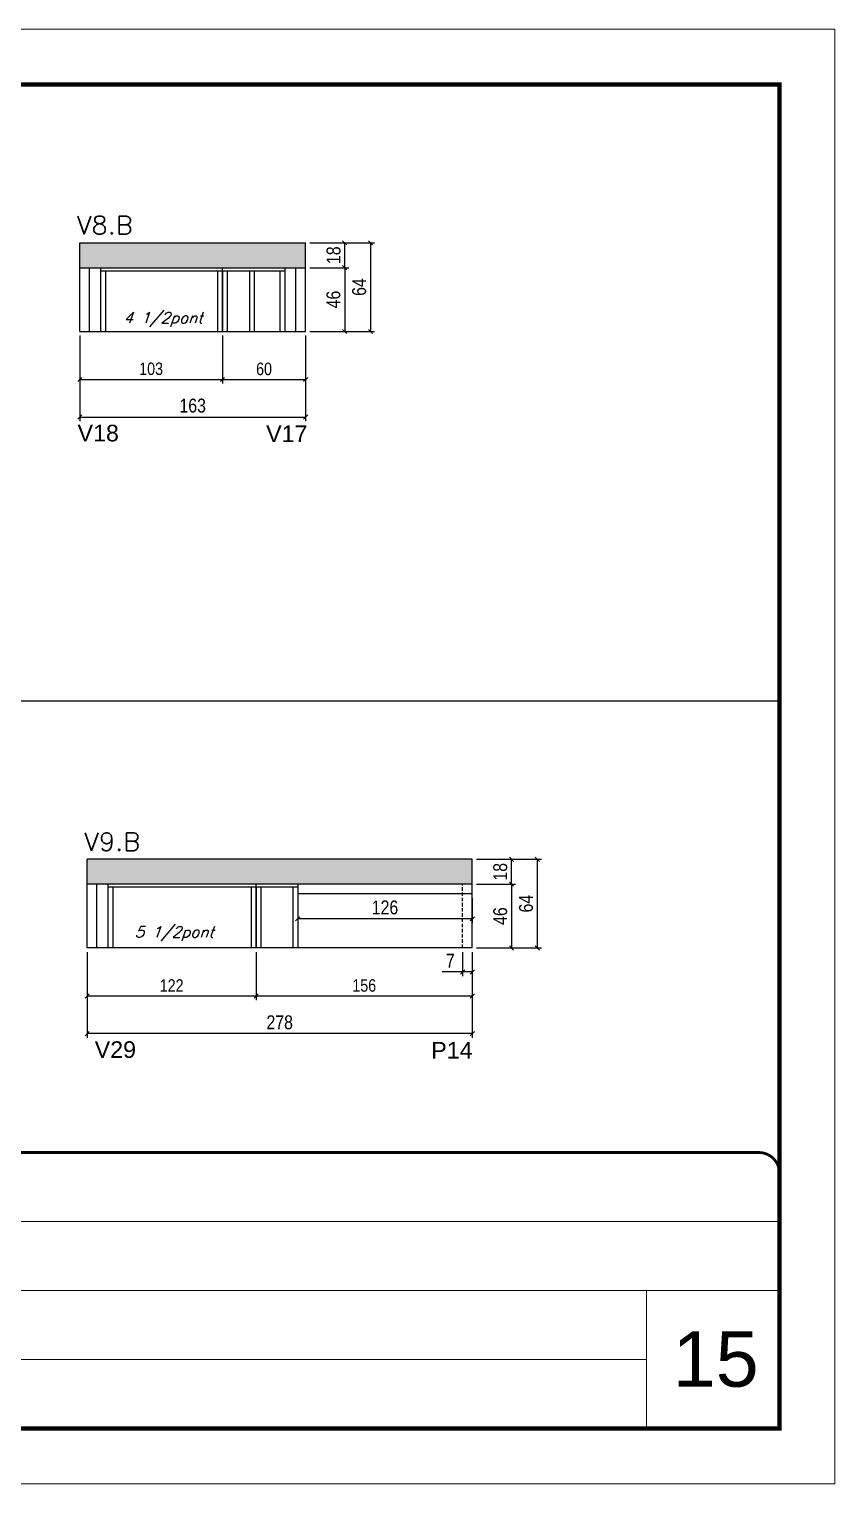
# Model space of a CAD drawing. Extents: x -10448 to -1189, y -11772 to 17235.
# Drawn here: x -6361 to -5780, y 12349 to 13399 of the extents above; entities that cross this region are included whole.
import ezdxf

# ---------------------------------------------------------------- set-up
doc = ezdxf.new("R2010")
doc.units = 0
for name, pattern in [('CONTINUO', [0]), ('DASHED', [0.75, 0.5, -0.25]), ('HIDDEN', [0.375, 0.25, -0.125])]:
    doc.linetypes.add(name, pattern=pattern)
for name, color, linetype in [('5', 5, 'Continuous'), ('COTA', 241, 'Continuous'), ('Painéis', 200, 'Continuous'), ('SARR_2.2x7', 40, 'Continuous'), ('SARR_3.5x7', 81, 'Continuous'), ('texto', 7, 'Continuous')]:
    doc.layers.add(name, color=color, linetype=linetype)
for name, color, linetype, lineweight in [('CARIMBO', 255, 'Continuous', 9), ('Folhas', 255, 'Continuous', 9), ('SARRAFO DE PRESSAO', 251, 'DASHED', 9), ('Texto Seção', 7, 'Continuous', 15)]:
    doc.layers.add(name, color=color, linetype=linetype, lineweight=lineweight)
doc.styles.add('ARIAL', font='arial.ttf')
doc.styles.add('COTA TECNICA', font='techl___.ttf', dxfattribs={"height": 10})
doc.styles.add('COTA TECNICA-50', font='techl___.ttf', dxfattribs={"height": 9})
doc.styles.add('REGUA-120', font='ROMANS.shx', dxfattribs={"height": 15})
doc.styles.add('Romans', font='romans.shx')
doc.styles.get("Standard").update_dxf_attribs({"font": 'arial.ttf'})
doc.dimstyles.new('COTA PAINEL-50', dxfattribs={"dimtxt": 9, "dimasz": 3, "dimexe": 3, "dimexo": 3, "dimgap": 3, "dimtad": 1, "dimdec": 1, "dimzin": 12, "dimdsep": 46, "dimtxsty": 'COTA TECNICA-50', "dimblk1": 'OBLIQUE', "dimblk2": 'OBLIQUE', "dimsah": 1, "dimcen": 0.9, "dimclrd": 4, "dimclre": 4, "dimclrt": 240, "dimadec": 1, "dimazin": 3, "dimtfac": 1, "dimtdec": 1, "dimtmove": 0, "dimatfit": 3, "dimfxl": 1, "dimtolj": 1, "dimtzin": 12, "dimarcsym": 0})
doc.dimstyles.new('PAINEL', dxfattribs={"dimtxt": 10, "dimasz": 3, "dimexe": 3, "dimexo": 3, "dimgap": 3, "dimtad": 1, "dimdec": 1, "dimzin": 12, "dimdsep": 46, "dimtxsty": 'COTA TECNICA', "dimblk1": 'OBLIQUE', "dimblk2": 'OBLIQUE', "dimsah": 1, "dimcen": 0.9, "dimclrd": 4, "dimclre": 4, "dimclrt": 240, "dimadec": 1, "dimazin": 3, "dimtfac": 1, "dimtdec": 1, "dimtmove": 0, "dimatfit": 3, "dimfxl": 1, "dimtolj": 1, "dimtzin": 12, "dimarcsym": 0})

# ---------------------------------------------------------------- blocks, each defined once
blk = doc.blocks.new('9999999999')
at = {"color": 30, "linetype": 'CONTINUO'}
for p, q in [((98564.6, 34379.6), (99584, 34379.6)), ((98564.6, 34329.8), (99488, 34329.8)), ((99584, 34329.8), (99488, 34329.8)), ((99488, 34329.8), (99488, 34230.2)), ((98564.6, 34280), (99488, 34280))]:
    blk.add_line(p, q, dxfattribs=at)
at = {"color": 30, "linetype": 'CONTINUO', "const_width": 2}
blk.add_lwpolyline([(99584, 34230.2), (99584, 34414.4, 0.414214), (99569, 34429.4), (98229, 34429.4, 0.414214), (98214, 34414.4), (98214, 34245.2, 0.414214), (98229, 34230.2), (99584, 34230.2)], format="xyb", dxfattribs=at)
at = {"layer": 'Folhas'}
blk.add_lwpolyline([(98139, 34190.2), (99624, 34190.2), (99624, 35240.2), (98139, 35240.2)], close=True, dxfattribs=at)
at = {"layer": 'Folhas', "color": 30, "const_width": 3}
blk.add_lwpolyline([(98214, 34230.2), (99584, 34230.2), (99584, 35200.2), (98214, 35200.2)], close=True, dxfattribs=at)
blk = doc.blocks.new('_Oblique')
at = {"color": 0, "linetype": 'ByBlock', "lineweight": -2}
blk.add_line((-0.5, -0.5), (0.5, 0.5), dxfattribs=at)
blk = doc.blocks.new('*D361')
at = {"layer": 'COTA', "color": 4, "linetype": 'ByBlock', "lineweight": -2, "transparency": 16777216}
for p, q in [((-6324.8, 13177.3), (-6324.8, 13115.5)), ((-6161.8, 13177.3), (-6161.8, 13115.5)), ((-6324.8, 13118.5), (-6161.8, 13118.5))]:
    blk.add_line(p, q, dxfattribs=at)
at = {"layer": 'Defpoints', "color": 0, "linetype": 'ByBlock', "transparency": 16777216}
for p in [(-6324.8, 13180.3), (-6161.8, 13180.3), (-6161.8, 13118.5)]:
    blk.add_point(p, dxfattribs=at)
at = {"layer": 'COTA', "color": 4, "linetype": 'ByBlock', "lineweight": -2, "transparency": 16777216, "xscale": 3, "yscale": 3, "zscale": 3, "rotation": 180}
blk.add_blockref('_Oblique', (-6324.8, 13118.5), dxfattribs=at)
at = {"layer": 'COTA', "color": 4, "linetype": 'ByBlock', "lineweight": -2, "transparency": 16777216, "xscale": 3, "yscale": 3, "zscale": 3}
blk.add_blockref('_Oblique', (-6161.8, 13118.5), dxfattribs=at)
at = {"layer": 'COTA', "color": 240, "linetype": 'ByBlock', "transparency": 16777216, "insert": (-6243.3, 13126.7), "char_height": 10, "attachment_point": 5, "style": 'COTA TECNICA'}
blk.add_mtext('\\A1;163', dxfattribs=at)
blk = doc.blocks.new('*D358')
at = {"layer": 'COTA', "color": 4, "linetype": 'ByBlock', "lineweight": -2, "transparency": 16777216}
for p, q in [((-6158.8, 13226.3), (-6130.6, 13226.3)), ((-6133.6, 13226.3), (-6133.6, 13180.3)), ((-6158.8, 13180.3), (-6130.6, 13180.3))]:
    blk.add_line(p, q, dxfattribs=at)
at = {"layer": 'Defpoints', "color": 0, "linetype": 'ByBlock', "transparency": 16777216}
for p in [(-6161.8, 13226.3), (-6161.8, 13180.3), (-6133.6, 13180.3)]:
    blk.add_point(p, dxfattribs=at)
at = {"layer": 'COTA', "color": 4, "linetype": 'ByBlock', "lineweight": -2, "transparency": 16777216, "xscale": 3, "yscale": 3, "zscale": 3}
for p, rotation in [((-6133.6, 13226.3), 90), ((-6133.6, 13180.3), 270)]:
    blk.add_blockref('_Oblique', p, dxfattribs=dict(at, rotation=rotation))
at = {"layer": 'COTA', "color": 240, "linetype": 'ByBlock', "transparency": 16777216, "insert": (-6141.7, 13203.3), "char_height": 10, "attachment_point": 5, "rotation": 90, "style": 'COTA TECNICA'}
blk.add_mtext('\\A1;46', dxfattribs=at)
blk = doc.blocks.new('*D359')
at = {"layer": 'COTA', "color": 4, "linetype": 'ByBlock', "lineweight": -2, "transparency": 16777216}
for p, q in [((-6158.8, 13244.3), (-6130.6, 13244.3)), ((-6133.6, 13226.3), (-6133.6, 13244.3)), ((-6158.8, 13226.3), (-6130.6, 13226.3))]:
    blk.add_line(p, q, dxfattribs=at)
at = {"layer": 'Defpoints', "color": 0, "linetype": 'ByBlock', "transparency": 16777216}
for p in [(-6161.8, 13244.3), (-6133.6, 13244.3), (-6161.8, 13226.3)]:
    blk.add_point(p, dxfattribs=at)
at = {"layer": 'COTA', "color": 4, "linetype": 'ByBlock', "lineweight": -2, "transparency": 16777216, "xscale": 3, "yscale": 3, "zscale": 3}
for p, rotation in [((-6133.6, 13244.3), 90), ((-6133.6, 13226.3), 270)]:
    blk.add_blockref('_Oblique', p, dxfattribs=dict(at, rotation=rotation))
at = {"layer": 'COTA', "color": 240, "linetype": 'ByBlock', "transparency": 16777216, "insert": (-6141.6, 13235.3), "char_height": 10, "attachment_point": 5, "rotation": 90, "style": 'COTA TECNICA'}
blk.add_mtext('\\A1;18', dxfattribs=at)
blk = doc.blocks.new('*D360')
at = {"layer": 'COTA', "color": 4, "linetype": 'ByBlock', "lineweight": -2, "transparency": 16777216}
for p, q in [((-6158.8, 13244.3), (-6112, 13244.3)), ((-6115, 13244.3), (-6115, 13180.3)), ((-6158.8, 13180.3), (-6112, 13180.3))]:
    blk.add_line(p, q, dxfattribs=at)
at = {"layer": 'Defpoints', "color": 0, "linetype": 'ByBlock', "transparency": 16777216}
for p in [(-6161.8, 13244.3), (-6161.8, 13180.3), (-6115, 13180.3)]:
    blk.add_point(p, dxfattribs=at)
at = {"layer": 'COTA', "color": 4, "linetype": 'ByBlock', "lineweight": -2, "transparency": 16777216, "xscale": 3, "yscale": 3, "zscale": 3}
for p, rotation in [((-6115, 13244.3), 90), ((-6115, 13180.3), 270)]:
    blk.add_blockref('_Oblique', p, dxfattribs=dict(at, rotation=rotation))
at = {"layer": 'COTA', "color": 240, "linetype": 'ByBlock', "transparency": 16777216, "insert": (-6123.1, 13212.3), "char_height": 10, "attachment_point": 5, "rotation": 90, "style": 'COTA TECNICA'}
blk.add_mtext('\\A1;64', dxfattribs=at)
blk = doc.blocks.new('*D362')
at = {"layer": 'COTA', "color": 4, "linetype": 'ByBlock', "lineweight": -2, "transparency": 16777216}
for p, q in [((-6324.8, 13177.3), (-6324.8, 13142.6)), ((-6221.8, 13177.3), (-6221.8, 13142.6)), ((-6324.8, 13145.6), (-6221.8, 13145.6))]:
    blk.add_line(p, q, dxfattribs=at)
at = {"layer": 'Defpoints', "color": 0, "linetype": 'ByBlock', "transparency": 16777216}
for p in [(-6324.8, 13180.3), (-6221.8, 13180.3), (-6221.8, 13145.6)]:
    blk.add_point(p, dxfattribs=at)
at = {"layer": 'COTA', "color": 4, "linetype": 'ByBlock', "lineweight": -2, "transparency": 16777216, "xscale": 3, "yscale": 3, "zscale": 3, "rotation": 180}
blk.add_blockref('_Oblique', (-6324.8, 13145.6), dxfattribs=at)
at = {"layer": 'COTA', "color": 4, "linetype": 'ByBlock', "lineweight": -2, "transparency": 16777216, "xscale": 3, "yscale": 3, "zscale": 3}
blk.add_blockref('_Oblique', (-6221.8, 13145.6), dxfattribs=at)
at = {"layer": 'COTA', "color": 240, "linetype": 'ByBlock', "transparency": 16777216, "insert": (-6273.3, 13153.3), "char_height": 9, "attachment_point": 5, "style": 'COTA TECNICA-50'}
blk.add_mtext('\\A1;103', dxfattribs=at)
blk = doc.blocks.new('*D363')
at = {"layer": 'COTA', "color": 4, "linetype": 'ByBlock', "lineweight": -2, "transparency": 16777216}
for p, q in [((-6221.8, 13177.3), (-6221.8, 13142.6)), ((-6161.8, 13177.3), (-6161.8, 13142.6)), ((-6221.8, 13145.6), (-6161.8, 13145.6))]:
    blk.add_line(p, q, dxfattribs=at)
at = {"layer": 'Defpoints', "color": 0, "linetype": 'ByBlock', "transparency": 16777216}
for p in [(-6221.8, 13180.3), (-6161.8, 13180.3), (-6161.8, 13145.6)]:
    blk.add_point(p, dxfattribs=at)
at = {"layer": 'COTA', "color": 4, "linetype": 'ByBlock', "lineweight": -2, "transparency": 16777216, "xscale": 3, "yscale": 3, "zscale": 3, "rotation": 180}
blk.add_blockref('_Oblique', (-6221.8, 13145.6), dxfattribs=at)
at = {"layer": 'COTA', "color": 4, "linetype": 'ByBlock', "lineweight": -2, "transparency": 16777216, "xscale": 3, "yscale": 3, "zscale": 3}
blk.add_blockref('_Oblique', (-6161.8, 13145.6), dxfattribs=at)
at = {"layer": 'COTA', "color": 240, "linetype": 'ByBlock', "transparency": 16777216, "insert": (-6191.8, 13153.2), "char_height": 9, "attachment_point": 5, "style": 'COTA TECNICA-50'}
blk.add_mtext('\\A1;60', dxfattribs=at)
blk = doc.blocks.new('*D384')
at = {"layer": 'COTA', "color": 4, "linetype": 'ByBlock', "lineweight": -2, "transparency": 16777216}
for p, q in [((-6319.5, 12732.3), (-6319.5, 12670.5)), ((-6041.5, 12732.3), (-6041.5, 12670.5)), ((-6041.5, 12673.5), (-6319.5, 12673.5))]:
    blk.add_line(p, q, dxfattribs=at)
at = {"layer": 'Defpoints', "color": 0, "linetype": 'ByBlock', "transparency": 16777216}
for p in [(-6319.5, 12735.3), (-6041.5, 12735.3), (-6319.5, 12673.5)]:
    blk.add_point(p, dxfattribs=at)
at = {"layer": 'COTA', "color": 4, "linetype": 'ByBlock', "lineweight": -2, "transparency": 16777216, "xscale": 3, "yscale": 3, "zscale": 3, "rotation": 180}
blk.add_blockref('_Oblique', (-6319.5, 12673.5), dxfattribs=at)
at = {"layer": 'COTA', "color": 4, "linetype": 'ByBlock', "lineweight": -2, "transparency": 16777216, "xscale": 3, "yscale": 3, "zscale": 3}
blk.add_blockref('_Oblique', (-6041.5, 12673.5), dxfattribs=at)
at = {"layer": 'COTA', "color": 240, "linetype": 'ByBlock', "transparency": 16777216, "insert": (-6180.5, 12681.6), "char_height": 10, "attachment_point": 5, "style": 'COTA TECNICA'}
blk.add_mtext('\\A1;278', dxfattribs=at)
blk = doc.blocks.new('*D379')
at = {"layer": 'COTA', "color": 4, "linetype": 'ByBlock', "lineweight": -2, "transparency": 16777216}
for p, q in [((-6038.5, 12781.3), (-6010.2, 12781.3)), ((-6013.2, 12781.3), (-6013.2, 12735.3)), ((-6038.5, 12735.3), (-6010.2, 12735.3))]:
    blk.add_line(p, q, dxfattribs=at)
at = {"layer": 'Defpoints', "color": 0, "linetype": 'ByBlock', "transparency": 16777216}
for p in [(-6041.5, 12781.3), (-6041.5, 12735.3), (-6013.2, 12735.3)]:
    blk.add_point(p, dxfattribs=at)
at = {"layer": 'COTA', "color": 4, "linetype": 'ByBlock', "lineweight": -2, "transparency": 16777216, "xscale": 3, "yscale": 3, "zscale": 3}
for p, rotation in [((-6013.2, 12781.3), 90), ((-6013.2, 12735.3), 270)]:
    blk.add_blockref('_Oblique', p, dxfattribs=dict(at, rotation=rotation))
at = {"layer": 'COTA', "color": 240, "linetype": 'ByBlock', "transparency": 16777216, "insert": (-6021.3, 12758.3), "char_height": 10, "attachment_point": 5, "rotation": 90, "style": 'COTA TECNICA'}
blk.add_mtext('\\A1;46', dxfattribs=at)
blk = doc.blocks.new('*D380')
at = {"layer": 'COTA', "color": 4, "linetype": 'ByBlock', "lineweight": -2, "transparency": 16777216}
for p, q in [((-6038.5, 12799.3), (-6010.2, 12799.3)), ((-6013.2, 12781.3), (-6013.2, 12799.3)), ((-6038.5, 12781.3), (-6010.2, 12781.3))]:
    blk.add_line(p, q, dxfattribs=at)
at = {"layer": 'Defpoints', "color": 0, "linetype": 'ByBlock', "transparency": 16777216}
for p in [(-6041.5, 12799.3), (-6013.2, 12799.3), (-6041.5, 12781.3)]:
    blk.add_point(p, dxfattribs=at)
at = {"layer": 'COTA', "color": 4, "linetype": 'ByBlock', "lineweight": -2, "transparency": 16777216, "xscale": 3, "yscale": 3, "zscale": 3}
for p, rotation in [((-6013.2, 12799.3), 90), ((-6013.2, 12781.3), 270)]:
    blk.add_blockref('_Oblique', p, dxfattribs=dict(at, rotation=rotation))
at = {"layer": 'COTA', "color": 240, "linetype": 'ByBlock', "transparency": 16777216, "insert": (-6021.3, 12790.3), "char_height": 10, "attachment_point": 5, "rotation": 90, "style": 'COTA TECNICA'}
blk.add_mtext('\\A1;18', dxfattribs=at)
blk = doc.blocks.new('*D381')
at = {"layer": 'COTA', "color": 4, "linetype": 'ByBlock', "lineweight": -2, "transparency": 16777216}
for p, q in [((-6038.5, 12799.3), (-5991.6, 12799.3)), ((-5994.6, 12799.3), (-5994.6, 12735.3)), ((-6038.5, 12735.3), (-5991.6, 12735.3))]:
    blk.add_line(p, q, dxfattribs=at)
at = {"layer": 'Defpoints', "color": 0, "linetype": 'ByBlock', "transparency": 16777216}
for p in [(-6041.5, 12799.3), (-6041.5, 12735.3), (-5994.6, 12735.3)]:
    blk.add_point(p, dxfattribs=at)
at = {"layer": 'COTA', "color": 4, "linetype": 'ByBlock', "lineweight": -2, "transparency": 16777216, "xscale": 3, "yscale": 3, "zscale": 3}
for p, rotation in [((-5994.6, 12799.3), 90), ((-5994.6, 12735.3), 270)]:
    blk.add_blockref('_Oblique', p, dxfattribs=dict(at, rotation=rotation))
at = {"layer": 'COTA', "color": 240, "linetype": 'ByBlock', "transparency": 16777216, "insert": (-6002.7, 12767.3), "char_height": 10, "attachment_point": 5, "rotation": 90, "style": 'COTA TECNICA'}
blk.add_mtext('\\A1;64', dxfattribs=at)
blk = doc.blocks.new('*D385')
at = {"layer": 'COTA', "color": 4, "linetype": 'ByBlock', "lineweight": -2, "transparency": 16777216}
for p, q in [((-6197.5, 12732.3), (-6197.5, 12697.6)), ((-6041.5, 12732.3), (-6041.5, 12697.6)), ((-6041.5, 12700.6), (-6197.5, 12700.6))]:
    blk.add_line(p, q, dxfattribs=at)
at = {"layer": 'Defpoints', "color": 0, "linetype": 'ByBlock', "transparency": 16777216}
for p in [(-6197.5, 12735.3), (-6041.5, 12735.3), (-6197.5, 12700.6)]:
    blk.add_point(p, dxfattribs=at)
at = {"layer": 'COTA', "color": 4, "linetype": 'ByBlock', "lineweight": -2, "transparency": 16777216, "xscale": 3, "yscale": 3, "zscale": 3, "rotation": 180}
blk.add_blockref('_Oblique', (-6197.5, 12700.6), dxfattribs=at)
at = {"layer": 'COTA', "color": 4, "linetype": 'ByBlock', "lineweight": -2, "transparency": 16777216, "xscale": 3, "yscale": 3, "zscale": 3}
blk.add_blockref('_Oblique', (-6041.5, 12700.6), dxfattribs=at)
at = {"layer": 'COTA', "color": 240, "linetype": 'ByBlock', "transparency": 16777216, "insert": (-6119.5, 12708.2), "char_height": 9, "attachment_point": 5, "style": 'COTA TECNICA-50'}
blk.add_mtext('\\A1;156', dxfattribs=at)
blk = doc.blocks.new('*D386')
at = {"layer": 'COTA', "color": 4, "linetype": 'ByBlock', "lineweight": -2, "transparency": 16777216}
for p, q in [((-6319.5, 12732.3), (-6319.5, 12697.6)), ((-6197.5, 12732.3), (-6197.5, 12697.6)), ((-6197.5, 12700.6), (-6319.5, 12700.6))]:
    blk.add_line(p, q, dxfattribs=at)
at = {"layer": 'Defpoints', "color": 0, "linetype": 'ByBlock', "transparency": 16777216}
for p in [(-6319.5, 12735.3), (-6197.5, 12735.3), (-6319.5, 12700.6)]:
    blk.add_point(p, dxfattribs=at)
at = {"layer": 'COTA', "color": 4, "linetype": 'ByBlock', "lineweight": -2, "transparency": 16777216, "xscale": 3, "yscale": 3, "zscale": 3, "rotation": 180}
blk.add_blockref('_Oblique', (-6319.5, 12700.6), dxfattribs=at)
at = {"layer": 'COTA', "color": 4, "linetype": 'ByBlock', "lineweight": -2, "transparency": 16777216, "xscale": 3, "yscale": 3, "zscale": 3}
blk.add_blockref('_Oblique', (-6197.5, 12700.6), dxfattribs=at)
at = {"layer": 'COTA', "color": 240, "linetype": 'ByBlock', "transparency": 16777216, "insert": (-6258.5, 12708.2), "char_height": 9, "attachment_point": 5, "style": 'COTA TECNICA-50'}
blk.add_mtext('\\A1;122', dxfattribs=at)
blk = doc.blocks.new('*D382')
at = {"layer": 'COTA', "color": 4, "lineweight": -2, "transparency": 16777216}
for p, q in [((-6048.5, 12732.3), (-6048.5, 12715)), ((-6041.5, 12732.3), (-6041.5, 12715)), ((-6048.5, 12718), (-6063.2, 12718)), ((-6041.5, 12718), (-6048.5, 12718))]:
    blk.add_line(p, q, dxfattribs=at)
at = {"layer": 'Defpoints', "color": 0, "transparency": 16777216}
for p in [(-6048.5, 12735.3), (-6041.5, 12735.3), (-6048.5, 12718)]:
    blk.add_point(p, dxfattribs=at)
at = {"layer": 'COTA', "color": 4, "lineweight": -2, "transparency": 16777216, "xscale": 3, "yscale": 3, "zscale": 3, "rotation": 180}
blk.add_blockref('_Oblique', (-6048.5, 12718), dxfattribs=at)
at = {"layer": 'COTA', "color": 4, "lineweight": -2, "transparency": 16777216, "xscale": 3, "yscale": 3, "zscale": 3}
blk.add_blockref('_Oblique', (-6041.5, 12718), dxfattribs=at)
at = {"layer": 'COTA', "color": 240, "transparency": 16777216, "insert": (-6057.4, 12726.1), "char_height": 10, "attachment_point": 5, "style": 'COTA TECNICA'}
blk.add_mtext('\\A1;7', dxfattribs=at)
blk = doc.blocks.new('*D383')
at = {"layer": 'COTA', "color": 4, "lineweight": -2, "transparency": 16777216}
for p, q in [((-6167.5, 12771.3), (-6167.5, 12753.4)), ((-6041.5, 12771.3), (-6041.5, 12753.4)), ((-6041.5, 12756.4), (-6167.5, 12756.4))]:
    blk.add_line(p, q, dxfattribs=at)
at = {"layer": 'Defpoints', "color": 0, "transparency": 16777216}
for p in [(-6167.5, 12774.3), (-6041.5, 12774.3), (-6167.5, 12756.4)]:
    blk.add_point(p, dxfattribs=at)
at = {"layer": 'COTA', "color": 4, "lineweight": -2, "transparency": 16777216, "xscale": 3, "yscale": 3, "zscale": 3, "rotation": 180}
blk.add_blockref('_Oblique', (-6167.5, 12756.4), dxfattribs=at)
at = {"layer": 'COTA', "color": 4, "lineweight": -2, "transparency": 16777216, "xscale": 3, "yscale": 3, "zscale": 3}
blk.add_blockref('_Oblique', (-6041.5, 12756.4), dxfattribs=at)
at = {"layer": 'COTA', "color": 240, "transparency": 16777216, "insert": (-6104.5, 12764.5), "char_height": 10, "attachment_point": 5, "style": 'COTA TECNICA'}
blk.add_mtext('\\A1;126', dxfattribs=at)

msp = doc.modelspace()

# ---------------------------------------------------------------- hatches: boundary and pattern name
at = {"layer": 'COTA', "linetype": 'ByBlock'}
h = msp.add_hatch(dxfattribs=at)
h.set_pattern_fill('AR-CONC', color=256, scale=0.03)
h.set_pattern_definition([(50, (-140360.27, -18143.39), (5.46554007, -0.47817257), [0.5715, -6.2865]), (355, (-140360.27, -18143.39), (-1.05730264, 5.73170536), [0.4572, -5.02921753]), (100.4514447, (-140359.8146, -18143.43), (4.40823741, 5.25353256), [0.48570026, -5.34270734]), (46.1842, (-140360.27, -18141.866), (8.13237123, -1.26126984), [0.85725, -9.42975]), (96.6355576, (-140359.5924, -18141.971), (7.122124, 7.42278374), [0.7285507, -8.01406824]), (351.184151, (-140360.27, -18141.866), (7.122124, 7.42278374), [0.685799, -7.54379196]), (21, (-140359.508, -18142.247), (4.54843174, -3.06795595), [0.5715, -6.2865]), (326, (-140359.508, -18142.247), (1.85406085, 5.52563898), [0.4572, -5.0292]), (71.451445, (-140359.129, -18142.503), (6.40249258, 2.45768307), [0.48570026, -5.34269813]), (37.5, (-140360.2701, -18143.39), (0.092658098, 2.536651166), [0, -4.96824, 0, -5.1054, 0, -5.04825]), (7.5, (-140360.27, -18143.39), (2.004589875, 3.005417245), [0, -2.91084, 0, -4.85394, 0, -1.92405]), (327.5, (-140361.9694, -18143.39), (4.067717855, -0.17186232), [0, -1.905, 0, -5.9436, 0, -7.8867]), (317.5, (-140362.7314, -18143.39), (4.44387544, 0.76279473), [0, -2.4765, 0, -3.94716, 0, -5.6007])])
h.paths.add_polyline_path([(-6324.83, 13244.3), (-6324.83, 13226.3), (-6161.83, 13226.3), (-6161.83, 13244.3)])
h = msp.add_hatch(dxfattribs=at)
h.set_pattern_fill('AR-CONC', color=256, scale=0.03)
h.set_pattern_definition([(50, (-140354.9456, -18588.353), (5.46554007, -0.47817257), [0.5715, -6.2865]), (355, (-140354.9456, -18588.353), (-1.05730264, 5.73170536), [0.4572, -5.02921753]), (100.4514447, (-140354.49, -18588.393), (4.40823741, 5.25353256), [0.48570026, -5.34270734]), (46.1842, (-140354.9456, -18586.829), (8.13237123, -1.26126984), [0.85725, -9.42975]), (96.6355576, (-140354.268, -18586.934), (7.122124, 7.42278374), [0.7285507, -8.01406824]), (351.184151, (-140354.946, -18586.829), (7.122124, 7.42278374), [0.685799, -7.54379196]), (21, (-140354.1836, -18587.21), (4.54843174, -3.06795595), [0.5715, -6.2865]), (326, (-140354.1836, -18587.21), (1.85406085, 5.52563898), [0.4572, -5.0292]), (71.451445, (-140353.8046, -18587.4656), (6.40249258, 2.45768307), [0.48570026, -5.34269813]), (37.5, (-140354.9456, -18588.353), (0.092658098, 2.536651166), [0, -4.96824, 0, -5.1054, 0, -5.04825]), (7.5, (-140354.9456, -18588.353), (2.004589875, 3.005417245), [0, -2.91084, 0, -4.85394, 0, -1.92405]), (327.5, (-140356.6449, -18588.353), (4.067717855, -0.17186232), [0, -1.905, 0, -5.9436, 0, -7.8867]), (317.5, (-140357.407, -18588.353), (4.44387544, 0.76279473), [0, -2.4765, 0, -3.94716, 0, -5.6007])])
h.paths.add_polyline_path([(-6319.51, 12799.34), (-6319.51, 12781.34), (-6041.51, 12781.34), (-6041.51, 12799.34)])

# ---------------------------------------------------------------- linework, layer by layer
for p, q in [((-6324.83, 13226.3), (-6324.83, 13244.3)), ((-6324.83, 13244.3), (-6161.83, 13244.3)), ((-6161.83, 13226.3), (-6161.83, 13244.3)), ((-5819.78, 12913.54), (-7189.78, 12913.54)), ((-6319.51, 12781.34), (-6319.51, 12799.34)), ((-6041.51, 12799.34), (-6319.51, 12799.34)), ((-6041.51, 12781.34), (-6041.51, 12799.34))]:
    msp.add_line(p, q, dxfattribs=at)
at = {"layer": 'Painéis', "linetype": 'ByBlock'}
for p, q in [((-6324.83, 13226.3), (-6161.83, 13226.3)), ((-6324.83, 13180.3), (-6324.83, 13226.3)), ((-6221.83, 13180.3), (-6221.83, 13226.3)), ((-6161.83, 13180.3), (-6161.83, 13226.3)), ((-6324.83, 13180.3), (-6161.83, 13180.3)), ((-6041.51, 12781.34), (-6319.51, 12781.34)), ((-6319.51, 12735.34), (-6319.51, 12781.34)), ((-6197.51, 12735.34), (-6197.51, 12781.34)), ((-6041.51, 12735.34), (-6041.51, 12781.34)), ((-6041.51, 12735.34), (-6319.51, 12735.34))]:
    msp.add_line(p, q, dxfattribs=at)
at = {"layer": 'SARR_2.2x7', "linetype": 'Continuous'}
for p, q in [((-6317.83, 13180.3), (-6317.83, 13226.3)), ((-6309.83, 13224.1), (-6221.83, 13224.1)), ((-6221.83, 13224.1), (-6176.83, 13224.1)), ((-6168.83, 13180.3), (-6168.83, 13226.3)), ((-6312.51, 12735.34), (-6312.51, 12781.34)), ((-6197.51, 12779.14), (-6304.51, 12779.14)), ((-6167.51, 12779.14), (-6197.51, 12779.14)), ((-6041.51, 12774.34), (-6167.51, 12774.34))]:
    msp.add_line(p, q, dxfattribs=at)
at = {"layer": 'SARR_2.2x7', "linetype": 'HIDDEN', "ltscale": 10}
msp.add_line((-6048.51, 12735.34), (-6048.51, 12781.34), dxfattribs=at)
at = {"layer": 'SARR_3.5x7'}
for p, q in [((-6309.83, 13226.3), (-6309.83, 13180.3)), ((-6306.33, 13224.1), (-6306.33, 13180.3)), ((-6225.33, 13224.1), (-6225.33, 13180.3)), ((-6221.83, 13224.1), (-6221.83, 13180.3)), ((-6218.33, 13224.1), (-6218.33, 13180.3)), ((-6202.33, 13224.1), (-6202.33, 13180.3)), ((-6198.83, 13224.1), (-6198.83, 13180.3)), ((-6180.33, 13224.1), (-6180.33, 13180.3)), ((-6176.83, 13226.3), (-6176.83, 13180.3)), ((-6309.83, 13180.3), (-6306.33, 13180.3)), ((-6180.33, 13180.3), (-6176.83, 13180.3)), ((-6304.51, 12781.34), (-6304.51, 12735.34)), ((-6301.01, 12779.14), (-6301.01, 12735.34)), ((-6201.01, 12779.14), (-6201.01, 12735.34)), ((-6197.51, 12779.14), (-6197.51, 12735.34)), ((-6194.01, 12779.14), (-6194.01, 12735.34)), ((-6171.01, 12779.14), (-6171.01, 12735.34)), ((-6167.51, 12781.34), (-6167.51, 12735.34)), ((-6301.01, 12735.34), (-6304.51, 12735.34)), ((-6167.51, 12735.34), (-6171.01, 12735.34))]:
    msp.add_line(p, q, dxfattribs=at)

# ---------------------------------------------------------------- block references
at = {"layer": 'SARRAFO DE PRESSAO', "color": 6, "linetype": 'ByBlock'}
msp.add_blockref('9999999999', (-105403.76, -21841.7), dxfattribs=at)

# ---------------------------------------------------------------- texts
at = {"layer": '5', "linetype": 'Continuous'}
for s, rotation, p in [('V18', 0.00004, (-6326.38, 13100.94)), ('V17', 359.99996, (-6190.29, 13100.46)), ('V29', 0.00004, (-6314.01, 12655.98)), ('P14', 359.99996, (-6071.13, 12655.5))]:
    msp.add_text(s, height=12, rotation=rotation, dxfattribs=at).set_placement(p)
at = {"layer": 'CARIMBO', "style": 'ARIAL'}
msp.add_text('15', height=40, dxfattribs=at).set_placement((-5896.92, 12418.65))
at = {"layer": 'texto', "color": 2, "char_height": 8, "attachment_point": 5, "style": 'Romans'}
for s, insert in [('{\\Q19;\\C256;4 1/2pont}', (-6264.72, 13188.84)), ('{\\Q19;\\C256;5 1/2pont}', (-6256.62, 12745.59))]:
    msp.add_mtext(s, dxfattribs=dict(at, insert=insert))
at = {"layer": 'Texto Seção', "style": 'REGUA-120', "width": 1.05}
for s, p in [('V8.B', (-6326.83, 13250.48)), ('V9.B', (-6321.51, 12805.52))]:
    msp.add_text(s, height=13, dxfattribs=at).set_placement(p)

# ---------------------------------------------------------------- dimensions: what is measured, and where the dimension line sits
at = {"layer": 'COTA', "linetype": 'ByBlock'}
for base, p1, p2, picture, middle in [((-6133.55, 13244.3), (-6161.83, 13226.3), (-6161.83, 13244.3), '*D359', (-6133.55, 13235.3)), ((-6013.23, 12799.34), (-6041.51, 12781.34), (-6041.51, 12799.34), '*D380', (-6013.23, 12790.34))]:
    dim = msp.add_linear_dim(base=base, p1=p1, p2=p2, angle=90, dimstyle='PAINEL', dxfattribs=at)
    dim.commit()
    dim.dimension.update_dxf_attribs({"geometry": picture, "text_midpoint": middle, "dimtype": 160})
for base, p1, p2, angle, dimstyle, picture, middle in [((-6114.97, 13180.3), (-6161.83, 13244.3), (-6161.83, 13180.3), 90, 'PAINEL', '*D360', (-6123.07, 13212.3)), ((-6133.55, 13180.3), (-6161.83, 13226.3), (-6161.83, 13180.3), 90, 'PAINEL', '*D358', (-6141.66, 13203.3)), ((-5994.65, 12735.34), (-6041.51, 12799.34), (-6041.51, 12735.34), 90, 'PAINEL', '*D381', (-6002.75, 12767.34)), ((-6013.23, 12735.34), (-6041.51, 12781.34), (-6041.51, 12735.34), 90, 'PAINEL', '*D379', (-6021.33, 12758.34)), ((-6319.51, 12673.51), (-6041.51, 12735.34), (-6319.51, 12735.34), 180, 'PAINEL', '*D384', (-6180.51, 12681.61)), ((-6197.51, 12700.65), (-6041.51, 12735.34), (-6197.51, 12735.34), 180, 'COTA PAINEL-50', '*D385', (-6119.51, 12708.25))]:
    dim = msp.add_linear_dim(base=base, p1=p1, p2=p2, angle=angle, dimstyle=dimstyle, dxfattribs=at)
    dim.commit()
    dim.dimension.update_dxf_attribs({"geometry": picture, "text_midpoint": middle})
for base, p2, dimstyle, picture, middle in [((-6161.83, 13118.47), (-6161.83, 13180.3), 'PAINEL', '*D361', (-6243.33, 13126.69)), ((-6221.83, 13145.61), (-6221.83, 13180.3), 'COTA PAINEL-50', '*D362', (-6273.33, 13153.31))]:
    dim = msp.add_linear_dim(base=base, p1=(-6324.83, 13180.3), p2=p2, dimstyle=dimstyle, dxfattribs=at)
    dim.commit()
    dim.dimension.update_dxf_attribs({"geometry": picture, "text_midpoint": middle})
dim = msp.add_linear_dim(base=(-6161.83, 13145.61), p1=(-6221.83, 13180.3), p2=(-6161.83, 13180.3), dimstyle='COTA PAINEL-50', override={"dimtmove": 1}, dxfattribs=at)
dim.commit()
dim.dimension.update_dxf_attribs({"geometry": '*D363', "text_midpoint": (-6191.83, 13153.2)})
at = {"layer": 'COTA'}
for base, p1, p2, picture, middle in [((-6167.51, 12756.37), (-6041.51, 12774.34), (-6167.51, 12774.34), '*D383', (-6104.51, 12764.48)), ((-6048.51, 12718.05), (-6041.51, 12735.34), (-6048.51, 12735.34), '*D382', (-6057.38, 12726.12))]:
    dim = msp.add_linear_dim(base=base, p1=p1, p2=p2, angle=180, dimstyle='PAINEL', dxfattribs=at)
    dim.commit()
    dim.dimension.update_dxf_attribs({"geometry": picture, "text_midpoint": middle})
at = {"layer": 'COTA', "linetype": 'ByBlock'}
dim = msp.add_linear_dim(base=(-6319.51, 12700.65), p1=(-6197.51, 12735.34), p2=(-6319.51, 12735.34), angle=180, dimstyle='COTA PAINEL-50', override={"dimtmove": 1}, dxfattribs=at)
dim.commit()
dim.dimension.update_dxf_attribs({"geometry": '*D386', "text_midpoint": (-6258.51, 12708.2)})

doc.saveas('drawing.dxf')
